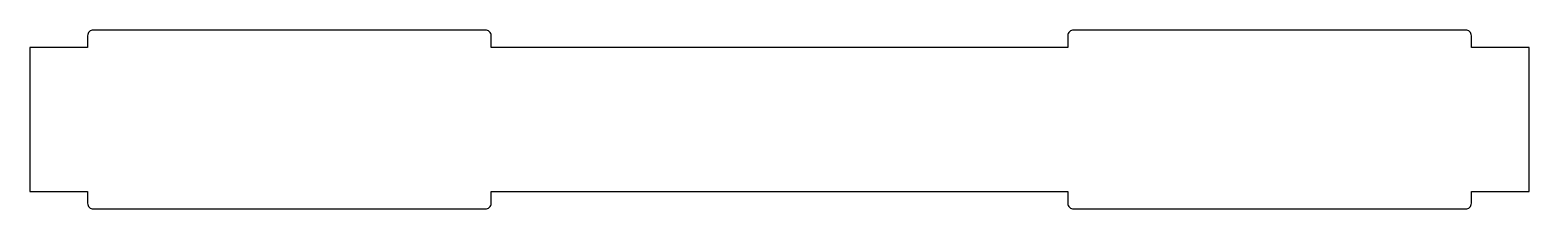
# Model space of a CAD drawing. Header units: millimetres. Extents: x -130 to 130, y -15 to 15.
import ezdxf

# ---------------------------------------------------------------- set-up
doc = ezdxf.new("R2010")
doc.units = ezdxf.units.MM

msp = doc.modelspace()

# ---------------------------------------------------------------- linework, layer by layer
msp.add_lwpolyline([(-120, -14.5, 0.414214), (-119, -15.5), (-51, -15.5, 0.414214), (-50, -14.5), (-50, -12.5), (50, -12.5), (50, -14.5, 0.414214), (51, -15.5), (119, -15.5, 0.414214), (120, -14.5), (120, -12.5), (130, -12.5), (130, 12.5), (120, 12.5), (120, 14.5, 0.414214), (119, 15.5), (51, 15.5, 0.414214), (50, 14.5), (50, 12.5), (-50, 12.5), (-50, 14.5, 0.414214), (-51, 15.5), (-119, 15.5, 0.414214), (-120, 14.5), (-120, 12.5), (-130, 12.5), (-130, -12.5), (-120, -12.5)], format="xyb", close=True)

doc.saveas('drawing.dxf')
